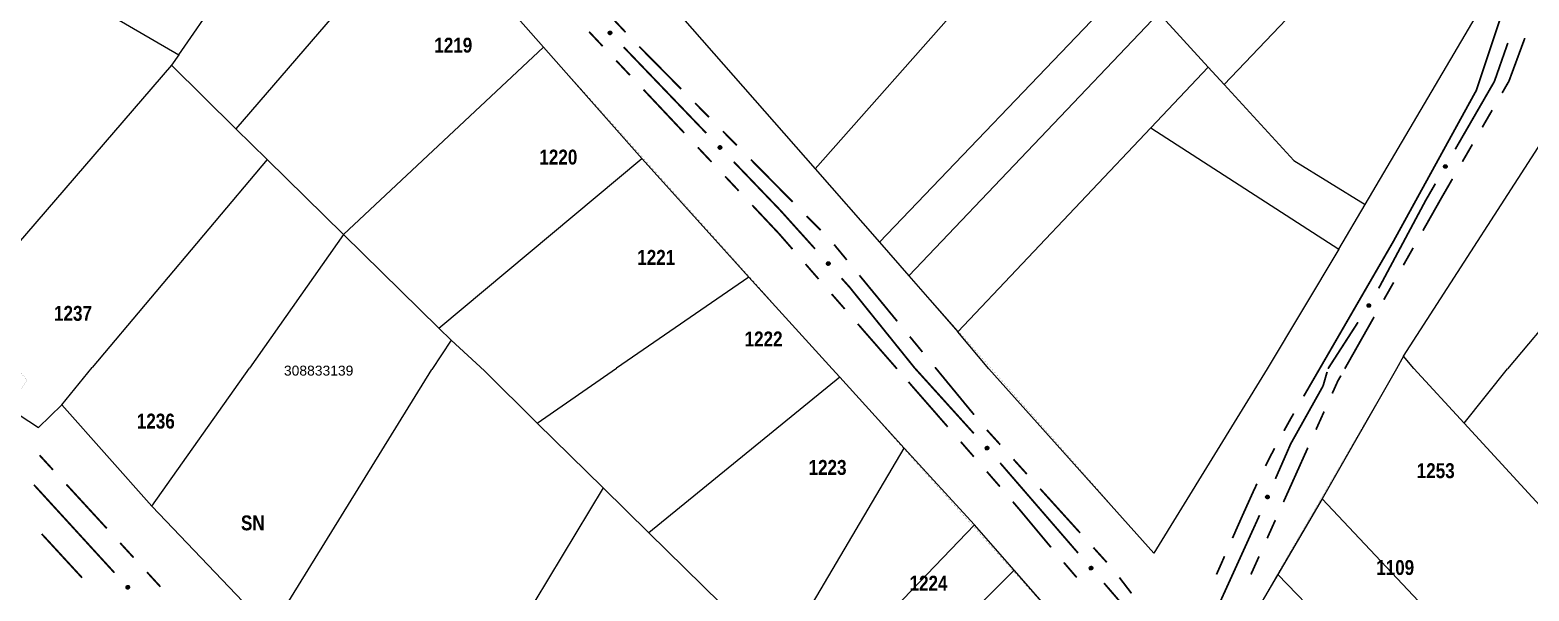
# Model space of a CAD drawing. Extents: x 201549 to 203722, y 4857623 to 4859778.
# Drawn here: x 202476.2 to 202627.1, y 4859456.1 to 4859512.6 of the extents above; entities that cross this region are included whole.
import ezdxf
from ezdxf.enums import TextEntityAlignment as Align

# ---------------------------------------------------------------- set-up
doc = ezdxf.new("R2010")
doc.units = 0
doc.header["$LTSCALE"] = 1.5
doc.header["$MEASUREMENT"] = 0
for name, color, linetype in [('CD-MALHA-LOTES', 40, 'CONTINUOUS'), ('CD_TXT_QUADRA', 1, 'CONTINUOUS'), ('RU-QUADRAS', 6, 'CONTINUOUS'), ('SV-EIXO-RUA-N-PAV', 6, 'CONTINUOUS'), ('SV-RUA-NAO-PAV-S-GUIA-C-GUIA', 7, 'CONTINUOUS'), ('Th_NmrPort', 1, 'CONTINUOUS')]:
    doc.layers.add(name, color=color, linetype=linetype)
doc.styles.add('MONOTXT', font='ARIAL.TTF', dxfattribs={"height": 0.2})
doc.styles.get("Standard").update_dxf_attribs({"font": 'swisscbo.ttf'})

msp = doc.modelspace()

# ---------------------------------------------------------------- linework, layer by layer
at = {"layer": 'CD-MALHA-LOTES', "linetype": 'Continuous'}
for p, q in [((202491.16, 4859510.15), (202506.87, 4859532.81)), ((202596.43, 4859507.15), (202615.82, 4859527.49)), ((202555.25, 4859498.63), (202579.31, 4859525.9)), ((202515.44, 4859524.26), (202496.89, 4859502.69)), ((202610.64, 4859495.05), (202624.46, 4859518.56)), ((202479.41, 4859516.99), (202491.16, 4859510.15)), ((202561.71, 4859491.24), (202586.91, 4859517.57)), ((202527.89, 4859510.9), (202525.34, 4859513.79)), ((202541.9, 4859513.87), (202555.25, 4859498.63)), ((202589.87, 4859514.33), (202564.68, 4859487.86)), ((202589.87, 4859514.33), (202594.84, 4859508.89)), ((202507.74, 4859492.04), (202527.89, 4859510.9)), ((202537.8, 4859499.67), (202527.89, 4859510.9)), ((202490.41, 4859509.08), (202469.74, 4859485.1)), ((202491.16, 4859510.15), (202490.41, 4859509.08)), ((202490.41, 4859509.08), (202496.89, 4859502.69)), ((202594.84, 4859508.89), (202589.06, 4859502.77)), ((202594.84, 4859508.89), (202596.43, 4859507.15)), ((202614.49, 4859479.76), (202633.37, 4859509.04)), ((202596.43, 4859507.15), (202603.44, 4859499.47)), ((202496.89, 4859502.69), (202500.05, 4859499.59)), ((202569.62, 4859482.22), (202589.06, 4859502.77)), ((202589.06, 4859502.77), (202607.99, 4859490.54)), ((202500.05, 4859499.59), (202482.42, 4859478.61)), ((202500.05, 4859499.59), (202507.74, 4859492.04)), ((202517.34, 4859482.6), (202537.8, 4859499.67)), ((202537.8, 4859499.67), (202548.57, 4859487.72)), ((202555.25, 4859498.63), (202561.71, 4859491.24)), ((202603.44, 4859499.47), (202610.64, 4859495.05)), ((202642.66, 4859499.58), (202624.98, 4859478.5)), ((202607.99, 4859490.54), (202610.64, 4859495.05)), ((202507.74, 4859492.04), (202498.27, 4859478.56)), ((202507.74, 4859492.04), (202517.34, 4859482.6)), ((202561.71, 4859491.24), (202564.68, 4859487.86)), ((202607.99, 4859490.54), (202600.78, 4859478.5)), ((202564.68, 4859487.86), (202569.62, 4859482.22)), ((202548.57, 4859487.72), (202535.23, 4859478.56)), ((202548.57, 4859487.72), (202556.95, 4859478.5)), ((202517.34, 4859482.6), (202518.57, 4859481.39)), ((202572.74, 4859478.5), (202569.62, 4859482.22)), ((202518.57, 4859481.39), (202516.65, 4859478.41)), ((202518.57, 4859481.39), (202521.93, 4859478.27)), ((202614.49, 4859479.76), (202613.78, 4859478.5)), ((202615.53, 4859478.53), (202614.49, 4859479.76)), ((202479.38, 4859474.86), (202482.42, 4859478.61)), ((202488.43, 4859464.65), (202498.27, 4859478.56)), ((202500.41, 4859452.11), (202516.65, 4859478.41)), ((202527.26, 4859473.02), (202521.93, 4859478.27)), ((202527.26, 4859473.02), (202535.23, 4859478.56)), ((202557.72, 4859477.64), (202538.5, 4859461.95)), ((202557.72, 4859477.64), (202556.95, 4859478.5)), ((202564.22, 4859470.5), (202557.72, 4859477.64)), ((202613.78, 4859478.5), (202606.31, 4859465.39)), ((202620.59, 4859473.01), (202615.53, 4859478.53)), ((202620.59, 4859473.01), (202624.98, 4859478.5)), ((202473.99, 4859474.54), (202477.02, 4859472.58)), ((202477.02, 4859472.58), (202479.38, 4859474.86)), ((202479.38, 4859474.86), (202488.43, 4859464.65)), ((202533.88, 4859466.5), (202527.26, 4859473.02)), ((202629.73, 4859463.05), (202620.59, 4859473.01)), ((202551.57, 4859449.07), (202564.22, 4859470.5)), ((202571.29, 4859462.76), (202564.22, 4859470.5)), ((202533.88, 4859466.5), (202515.67, 4859436.18)), ((202538.5, 4859461.95), (202533.88, 4859466.5)), ((202606.31, 4859465.39), (202601.83, 4859457.76)), ((202627.54, 4859442.81), (202606.31, 4859465.39)), ((202488.43, 4859464.65), (202500.41, 4859452.11)), ((202554.95, 4859445.74), (202571.29, 4859462.76)), ((202575.29, 4859458.2), (202571.29, 4859462.76)), ((202545.74, 4859454.82), (202538.5, 4859461.95)), ((202566.93, 4859449.85), (202575.29, 4859458.2)), ((202580.62, 4859452.13), (202575.29, 4859458.2)), ((202601.83, 4859457.76), (202597.42, 4859450.25)), ((202601.83, 4859457.76), (202621.77, 4859437.23))]:
    msp.add_line(p, q, dxfattribs=at)
msp.add_lwpolyline([(202600.78, 4859478.5), (202589.35, 4859459.91), (202572.74, 4859478.5)], dxfattribs=at)
at = {"layer": 'RU-QUADRAS', "linetype": 'Continuous'}
for points in [[(202476.88, 4859579.24, 0.01, 0.01, 0), (202501.98, 4859625.44, 0.01, 0.01, 0), (202530.68, 4859622.94, 0.01, 0.01, 0), (202599.05, 4859544.82, 0.01, 0.01, 0), (202624.46, 4859518.56, 0.01, 0.01, -0.0076445427), (202589.35, 4859459.91, 0.01, 0.01, 0), (202541.9, 4859513.87, 0.01, 0.01, 0.0111592942)], [(202436.06, 4859513.09, 0.01, 0.01, 0), (202441.02, 4859521.42, 0.01, 0.01, 0), (202441.86, 4859520.97, 0.01, 0.01, 0), (202468.84, 4859570.54, 0.01, 0.01, 0), (202499.09, 4859541.53, 0.01, 0.01, 0), (202498.36, 4859540.61, 0.01, 0.01, -0.0290950236), (202525.34, 4859513.79, 0.01, 0.01, 0), (202584.31, 4859447.92, 0.01, 0.01, 0), (202553.24, 4859396.93, 0.01, 0.01, 0), (202488.43, 4859464.65, 0.01, 0.01, 0), (202479.38, 4859474.86, 0.01, 0.01, 0), (202477.02, 4859472.58, 0.01, 0.01, 0), (202473.99, 4859474.54, 0.01, 0.01, 0), (202475.85, 4859477.34, 0.01, 0.01, 0), (202469.74, 4859485.1, 0.01, 0.01, 0), (202466.68, 4859485.1, 0.01, 0.01, 0)], [(202597.42, 4859450.25, 0.01, 0.01, 0), (202614.49, 4859479.76, 0.01, 0.01, 0), (202633.37, 4859509.04, 0.01, 0.01, 0), (202664.16, 4859477.78, 0.01, 0.01, 0), (202665.69, 4859479.06, 0.01, 0.01, 0), (202670.97, 4859472.75, 0.01, 0.01, 0), (202669.68, 4859471.25, 0.01, 0.01, 0), (202711.47, 4859424.63, 0.01, 0.01, 0), (202713.7, 4859426.72, 0.01, 0.01, 0), (202740.67, 4859396.85, 0.01, 0.01, 0), (202717.17, 4859357.35, 0.01, 0.01, 0), (202707.07, 4859337.4, 0.01, 0.01, 0)], [(202398.92, 4859449.28, 0.01, 0.01, 0), (202422.78, 4859490.87, 0.01, 0.01, 0), (202431.6, 4859503.85, 0.01, 0.01, 0.025706591), (202459.39, 4859473.18, 0.01, 0.01, 0), (202458.41, 4859471.92, 0.01, 0.01, 0), (202466.87, 4859463.9, 0.01, 0.01, 0), (202466.09, 4859462.94, 0.01, 0.01, -0.0087187584), (202520.78, 4859404.57, 0.01, 0.01, 0), (202522.82, 4859406.83, 0.01, 0.01, 0), (202525.95, 4859403.58, 0.01, 0.01, 0), (202522.53, 4859399.73, 0.01, 0.01, 0), (202542.98, 4859379.07, 0.01, 0.01, 0), (202513.69, 4859325.42, 0.01, 0.01, 0.0056296423)]]:
    msp.add_lwpolyline(points, format="xyseb", close=True, dxfattribs=at)
at = {"layer": 'SV-EIXO-RUA-N-PAV'}
for points in [[(202534.562517, 4859512.528772), (202534.611424, 4859512.528442), (202534.65339, 4859512.518157), (202534.685923, 4859512.499505), (202534.710374, 4859512.475527), (202534.732625, 4859512.448178), (202534.748976, 4859512.415656), (202534.759128, 4859512.37554), (202534.759141, 4859512.326477), (202534.74578, 4859512.284179), (202534.7292, 4859512.251306), (202534.705665, 4859512.224371), (202534.678735, 4859512.2032), (202534.644391, 4859512.187333), (202534.603637, 4859512.177442), (202534.554302, 4859512.178623), (202534.513229, 4859512.188987), (202534.482235, 4859512.207855), (202534.455306, 4859512.231687), (202534.432924, 4859512.25988), (202534.417058, 4859512.291897), (202534.407173, 4859512.332948), (202534.408984, 4859512.381626), (202534.418853, 4859512.42271), (202534.437281, 4859512.45396), (202534.461341, 4859512.479944), (202534.488499, 4859512.502595), (202534.520507, 4859512.520392), (202534.562517, 4859512.528772)], [(202545.637153, 4859500.980939), (202545.68606, 4859500.980609), (202545.728026, 4859500.970324), (202545.760559, 4859500.951672), (202545.78501, 4859500.927694), (202545.807261, 4859500.900346), (202545.823611, 4859500.867823), (202545.833763, 4859500.827707), (202545.833777, 4859500.778644), (202545.820416, 4859500.736346), (202545.803836, 4859500.703473), (202545.780301, 4859500.676538), (202545.753371, 4859500.655367), (202545.719027, 4859500.6395), (202545.678273, 4859500.629609), (202545.628938, 4859500.63079), (202545.587864, 4859500.641154), (202545.556871, 4859500.660022), (202545.529942, 4859500.683854), (202545.50756, 4859500.712047), (202545.491694, 4859500.744064), (202545.481809, 4859500.785115), (202545.483619, 4859500.833793), (202545.493489, 4859500.874877), (202545.511916, 4859500.906127), (202545.535976, 4859500.932111), (202545.563135, 4859500.954762), (202545.595143, 4859500.972559), (202545.637153, 4859500.980939)], [(202618.872721, 4859498.950507), (202618.88606, 4859498.903452), (202618.887901, 4859498.860284), (202618.879074, 4859498.823837), (202618.862876, 4859498.793664), (202618.842828, 4859498.764662), (202618.816164, 4859498.739881), (202618.780477, 4859498.718933), (202618.733369, 4859498.705221), (202618.689023, 4859498.706241), (202618.652828, 4859498.712983), (202618.620393, 4859498.728062), (202618.592545, 4859498.74801), (202618.56772, 4859498.776559), (202618.546844, 4859498.812931), (202618.534203, 4859498.860633), (202618.532688, 4859498.902967), (202618.542152, 4859498.937996), (202618.557518, 4859498.970508), (202618.57834, 4859498.999871), (202618.604654, 4859499.024046), (202618.641313, 4859499.044999), (202618.688561, 4859499.056852), (202618.730766, 4859499.058845), (202618.765919, 4859499.049875), (202618.797587, 4859499.034027), (202618.82692, 4859499.014273), (202618.852946, 4859498.988506), (202618.872721, 4859498.950507)], [(202556.551437, 4859489.279368), (202556.60031, 4859489.277514), (202556.641935, 4859489.265926), (202556.673871, 4859489.246269), (202556.697562, 4859489.221541), (202556.71895, 4859489.193512), (202556.734279, 4859489.160496), (202556.743176, 4859489.120083), (202556.74166, 4859489.071043), (202556.726988, 4859489.029183), (202556.709391, 4859488.996842), (202556.685028, 4859488.970653), (202556.657452, 4859488.950332), (202556.62263, 4859488.935543), (202556.581587, 4859488.926927), (202556.532313, 4859488.929645), (202556.491583, 4859488.941285), (202556.461192, 4859488.961109), (202556.435019, 4859488.985769), (202556.413526, 4859489.014645), (202556.398666, 4859489.047142), (202556.390065, 4859489.088481), (202556.393392, 4859489.137079), (202556.404537, 4859489.177835), (202556.42393, 4859489.208496), (202556.448788, 4859489.233717), (202556.476639, 4859489.255511), (202556.509186, 4859489.272302), (202556.551437, 4859489.279368)], [(202611.169749, 4859484.924264), (202611.18075, 4859484.876609), (202611.180459, 4859484.833402), (202611.169845, 4859484.797435), (202611.152178, 4859484.768098), (202611.130723, 4859484.74012), (202611.102869, 4859484.716685), (202611.066193, 4859484.697523), (202611.018465, 4859484.686152), (202610.974224, 4859484.689359), (202610.938405, 4859484.697878), (202610.906754, 4859484.714539), (202610.879924, 4859484.735837), (202610.856538, 4859484.765575), (202610.837481, 4859484.802933), (202610.827209, 4859484.851201), (202610.827785, 4859484.893558), (202610.838965, 4859484.928077), (202610.855916, 4859484.959792), (202610.878162, 4859484.988092), (202610.905637, 4859485.010939), (202610.943285, 4859485.030058), (202610.99106, 4859485.039565), (202611.033312, 4859485.039473), (202611.067979, 4859485.028781), (202611.098827, 4859485.011389), (202611.12715, 4859484.990212), (202611.151873, 4859484.963193), (202611.169749, 4859484.924264)], [(202572.571154, 4859470.319902), (202572.522278, 4859470.321695), (202572.480639, 4859470.33323), (202572.448678, 4859470.352847), (202572.424956, 4859470.377546), (202572.403533, 4859470.405548), (202572.388162, 4859470.438545), (202572.379215, 4859470.478947), (202572.380669, 4859470.527988), (202572.395289, 4859470.569867), (202572.412845, 4859470.60223), (202572.437176, 4859470.628449), (202572.464727, 4859470.648805), (202572.49953, 4859470.663637), (202572.540562, 4859470.672305), (202572.58984, 4859470.669649), (202572.630584, 4859470.65806), (202572.661, 4859470.638274), (202572.687204, 4859470.613647), (202572.708733, 4859470.584797), (202572.723634, 4859470.55232), (202572.732286, 4859470.510991), (202572.72902, 4859470.462389), (202572.717926, 4859470.421619), (202572.698572, 4859470.390934), (202572.673746, 4859470.365682), (202572.645921, 4859470.343853), (202572.613395, 4859470.327021), (202572.571154, 4859470.319902)], [(202600.637984, 4859465.478166), (202600.619491, 4859465.523444), (202600.612856, 4859465.566139), (202600.617571, 4859465.603342), (202600.63031, 4859465.63513), (202600.647005, 4859465.666184), (202600.670745, 4859465.693778), (202600.703878, 4859465.718569), (202600.749167, 4859465.737439), (202600.793351, 4859465.741361), (202600.830072, 4859465.73869), (202600.863984, 4859465.727315), (202600.893879, 4859465.710591), (202600.921727, 4859465.684983), (202600.946522, 4859465.651161), (202600.964394, 4859465.605162), (202600.970612, 4859465.56326), (202600.965107, 4859465.527396), (202600.953455, 4859465.493375), (202600.936031, 4859465.461876), (202600.912571, 4859465.434923), (202600.878472, 4859465.41002), (202600.832837, 4859465.392981), (202600.791116, 4859465.386303), (202600.755184, 4859465.391303), (202600.721948, 4859465.403528), (202600.690599, 4859465.419895), (202600.661866, 4859465.442604), (202600.637984, 4859465.478166)], [(202583.040762, 4859458.224157), (202582.991937, 4859458.227013), (202582.950559, 4859458.239452), (202582.919033, 4859458.25976), (202582.895854, 4859458.284969), (202582.875045, 4859458.313431), (202582.860396, 4859458.346754), (202582.852331, 4859458.387341), (202582.854852, 4859458.436339), (202582.87038, 4859458.47789), (202582.888636, 4859458.509863), (202582.913532, 4859458.535547), (202582.941519, 4859458.555298), (202582.976637, 4859458.569369), (202583.017848, 4859458.577141), (202583.067056, 4859458.573414), (202583.107539, 4859458.560941), (202583.137516, 4859458.540498), (202583.163178, 4859458.515306), (202583.184074, 4859458.485995), (202583.198265, 4859458.4532), (202583.206015, 4859458.411694), (202583.201693, 4859458.363174), (202583.189713, 4859458.322655), (202583.169696, 4859458.292398), (202583.144326, 4859458.267692), (202583.116034, 4859458.246474), (202583.083149, 4859458.230355), (202583.040762, 4859458.224157)], [(202486.000653, 4859456.643815), (202486.049538, 4859456.642331), (202486.09125, 4859456.63106), (202486.123334, 4859456.611646), (202486.147212, 4859456.587097), (202486.168812, 4859456.559232), (202486.184391, 4859456.526333), (202486.193594, 4859456.485988), (202486.19245, 4859456.436939), (202486.178095, 4859456.394968), (202486.160744, 4859456.362495), (202486.13658, 4859456.336122), (202486.109158, 4859456.315592), (202486.07445, 4859456.30054), (202486.033474, 4859456.291613), (202485.98418, 4859456.293957), (202485.943363, 4859456.305288), (202485.912823, 4859456.324881), (202485.886463, 4859456.349342), (202485.864753, 4859456.378055), (202485.849646, 4859456.410437), (202485.840733, 4859456.45171), (202485.843691, 4859456.500332), (202485.854527, 4859456.541172), (202485.873686, 4859456.571978), (202485.898352, 4859456.597387), (202485.926038, 4859456.619392), (202485.958457, 4859456.636429), (202486.000653, 4859456.643815)]]:
    msp.add_lwpolyline(points, close=True, dxfattribs=at)
for points in [[(202534.407173, 4859512.332948), (202534.603637, 4859512.177442)], [(202534.408984, 4859512.381626), (202534.644391, 4859512.187333)], [(202534.41184, 4859512.355575), (202534.621538, 4859512.184231)], [(202534.414698, 4859512.399908), (202534.657532, 4859512.197954)], [(202534.417058, 4859512.291897), (202534.554302, 4859512.178623)], [(202534.417644, 4859512.310095), (202534.573265, 4859512.18331)], [(202534.418853, 4859512.42271), (202534.678735, 4859512.2032)], [(202534.428454, 4859512.273196), (202534.528971, 4859512.188097)], [(202534.429914, 4859512.435298), (202534.689749, 4859512.215616)], [(202534.432924, 4859512.25988), (202534.513229, 4859512.188987)], [(202534.437281, 4859512.45396), (202534.705665, 4859512.224371)], [(202534.450797, 4859512.464778), (202534.71433, 4859512.237299)], [(202534.461341, 4859512.479944), (202534.7292, 4859512.251306)], [(202534.478332, 4859512.489294), (202534.735334, 4859512.272567)], [(202534.488499, 4859512.502595), (202534.74578, 4859512.284179)], [(202534.507675, 4859512.507982), (202534.749606, 4859512.308942)], [(202534.520507, 4859512.520392), (202534.759141, 4859512.326477)], [(202534.540796, 4859512.52273), (202534.755337, 4859512.35225)], [(202534.562517, 4859512.528772), (202534.759128, 4859512.37554)], [(202534.58915, 4859512.527509), (202534.748629, 4859512.400644)], [(202534.611424, 4859512.528442), (202534.748976, 4859512.415656)], [(202534.635373, 4859512.522682), (202534.733961, 4859512.437624)], [(202534.65339, 4859512.518157), (202534.732625, 4859512.448178)], [(202545.481809, 4859500.785115), (202545.678273, 4859500.629609)], [(202545.483619, 4859500.833793), (202545.719027, 4859500.6395)], [(202545.486476, 4859500.807742), (202545.696173, 4859500.636398)], [(202545.489333, 4859500.852075), (202545.732168, 4859500.650121)], [(202545.491694, 4859500.744064), (202545.628938, 4859500.63079)], [(202545.49228, 4859500.762262), (202545.6479, 4859500.635477)], [(202545.493489, 4859500.874877), (202545.753371, 4859500.655367)], [(202545.503089, 4859500.725363), (202545.603607, 4859500.640264)], [(202545.50455, 4859500.887465), (202545.764385, 4859500.667783)], [(202545.50756, 4859500.712047), (202545.587864, 4859500.641154)], [(202545.511916, 4859500.906127), (202545.780301, 4859500.676538)], [(202545.525433, 4859500.916945), (202545.788965, 4859500.689466)], [(202545.535976, 4859500.932111), (202545.803836, 4859500.703473)], [(202545.552968, 4859500.941461), (202545.80997, 4859500.724734)], [(202545.563135, 4859500.954762), (202545.820416, 4859500.736346)], [(202545.582311, 4859500.960149), (202545.824241, 4859500.761109)], [(202545.595143, 4859500.972559), (202545.833777, 4859500.778644)], [(202545.615432, 4859500.974897), (202545.829973, 4859500.804417)], [(202545.637153, 4859500.980939), (202545.833763, 4859500.827707)], [(202545.663786, 4859500.979676), (202545.823264, 4859500.852811)], [(202545.68606, 4859500.980609), (202545.823611, 4859500.867823)], [(202545.710008, 4859500.974849), (202545.808597, 4859500.889791)], [(202545.728026, 4859500.970324), (202545.807261, 4859500.900346)], [(202618.57834, 4859498.999871), (202618.532688, 4859498.902967)], [(202618.604654, 4859499.024046), (202618.534203, 4859498.860633)], [(202618.589879, 4859499.007882), (202618.536229, 4859498.887602)], [(202618.622292, 4859499.028563), (202618.543999, 4859498.843733)], [(202618.641313, 4859499.044999), (202618.546844, 4859498.812931)], [(202618.664343, 4859499.046835), (202618.558361, 4859498.797637)], [(202618.688561, 4859499.056852), (202618.56772, 4859498.776559)], [(202618.707711, 4859499.056469), (202618.581588, 4859498.766905)], [(202618.730766, 4859499.058845), (202618.592545, 4859498.74801)], [(202618.745942, 4859499.051738), (202618.607543, 4859498.740901)], [(202618.765919, 4859499.049875), (202618.620393, 4859498.728062)], [(202618.780081, 4859499.039917), (202618.635226, 4859498.723352)], [(202618.797587, 4859499.034027), (202618.652828, 4859498.712983)], [(202618.81131, 4859499.020322), (202618.674956, 4859498.71303)], [(202618.82692, 4859499.014273), (202618.689023, 4859498.706241)], [(202618.837447, 4859498.997363), (202618.713869, 4859498.709481)], [(202618.852946, 4859498.988506), (202618.733369, 4859498.705221)], [(202618.860856, 4859498.969677), (202618.757055, 4859498.71607)], [(202618.872721, 4859498.950507), (202618.780477, 4859498.718933)], [(202618.878945, 4859498.924581), (202618.801652, 4859498.736023)], [(202618.88606, 4859498.903452), (202618.816164, 4859498.739881)], [(202618.887216, 4859498.878848), (202618.833066, 4859498.760432)], [(202618.887901, 4859498.860284), (202618.842828, 4859498.764662)], [(202556.466062, 4859489.242533), (202556.716185, 4859489.017902)], [(202556.476639, 4859489.255511), (202556.726988, 4859489.029183)], [(202556.495974, 4859489.260297), (202556.731583, 4859489.053814)], [(202556.509186, 4859489.272302), (202556.74166, 4859489.071043)], [(202556.529538, 4859489.274006), (202556.738662, 4859489.096922)], [(202556.551437, 4859489.279368), (202556.743176, 4859489.120083)], [(202556.578017, 4859489.277276), (202556.733465, 4859489.145502)], [(202556.60031, 4859489.277514), (202556.734279, 4859489.160496)], [(202556.624067, 4859489.271011), (202556.719957, 4859489.182921)], [(202556.641935, 4859489.265926), (202556.71895, 4859489.193512)], [(202556.390065, 4859489.088481), (202556.581587, 4859488.926927)], [(202556.393392, 4859489.137079), (202556.62263, 4859488.935543)], [(202556.395435, 4859489.110951), (202556.599691, 4859488.933155)], [(202556.398666, 4859489.047142), (202556.532313, 4859488.929645)], [(202556.399673, 4859489.155174), (202556.636096, 4859488.945749)], [(202556.399819, 4859489.065312), (202556.551412, 4859488.933739)], [(202556.404537, 4859489.177835), (202556.657452, 4859488.950332)], [(202556.409473, 4859489.028094), (202556.50729, 4859488.939904)], [(202556.413526, 4859489.014645), (202556.491583, 4859488.941285)], [(202556.415985, 4859489.190072), (202556.668847, 4859488.962399)], [(202556.42393, 4859489.208496), (202556.685028, 4859488.970653)], [(202556.437777, 4859489.218887), (202556.694091, 4859488.983305)], [(202556.448788, 4859489.233717), (202556.709391, 4859488.996842)], [(202610.905637, 4859485.010939), (202610.827209, 4859484.851201)], [(202610.878162, 4859484.988092), (202610.827785, 4859484.893558)], [(202610.890082, 4859484.995524), (202610.830563, 4859484.878037)], [(202610.923476, 4859485.014581), (202610.836159, 4859484.833838)], [(202610.943285, 4859485.030058), (202610.837481, 4859484.802933)], [(202610.966377, 4859485.030755), (202610.848229, 4859484.78709)], [(202610.99106, 4859485.039565), (202610.856538, 4859484.765575)], [(202611.010168, 4859485.038238), (202610.869912, 4859484.755249)], [(202611.033312, 4859485.039473), (202610.879924, 4859484.735837)], [(202611.048119, 4859485.031627), (202610.894553, 4859484.727996)], [(202611.067979, 4859485.028781), (202610.906754, 4859484.714539)], [(202611.081632, 4859485.018136), (202610.921336, 4859484.709103)], [(202611.098827, 4859485.011389), (202610.938405, 4859484.697878)], [(202611.111857, 4859484.997024), (202610.960509, 4859484.696833)], [(202611.12715, 4859484.990212), (202610.974224, 4859484.689359)], [(202611.136829, 4859484.972804), (202610.999199, 4859484.691369)], [(202611.151873, 4859484.963193), (202611.018465, 4859484.686152)], [(202611.158844, 4859484.943996), (202611.042658, 4859484.695819)], [(202611.169749, 4859484.924264), (202611.066193, 4859484.697523)], [(202611.174687, 4859484.898062), (202611.088184, 4859484.713548)], [(202611.18075, 4859484.876609), (202611.102869, 4859484.716685)], [(202611.18069, 4859484.851978), (202611.120764, 4859484.736377)], [(202611.180459, 4859484.833402), (202611.130723, 4859484.74012)], [(202572.571154, 4859470.319902), (202572.379215, 4859470.478947)], [(202572.613395, 4859470.327021), (202572.380669, 4859470.527988)], [(202572.593045, 4859470.325291), (202572.3837, 4859470.502113)], [(202572.522278, 4859470.321695), (202572.388162, 4859470.438545)], [(202572.54457, 4859470.321961), (202572.388958, 4859470.45354)], [(202572.626593, 4859470.339042), (202572.390725, 4859470.54523)], [(202572.645921, 4859470.343853), (202572.395289, 4859470.569867)], [(202572.498513, 4859470.328168), (202572.402513, 4859470.416138)], [(202572.480639, 4859470.33323), (202572.403533, 4859470.405548)], [(202572.656482, 4859470.356844), (202572.406078, 4859470.581162)], [(202572.673746, 4859470.365682), (202572.412845, 4859470.60223)], [(202572.684738, 4859470.380525), (202572.428128, 4859470.615786)], [(202572.698572, 4859470.390934), (202572.437176, 4859470.628449)], [(202572.706494, 4859470.409368), (202572.453346, 4859470.636723)], [(202572.717926, 4859470.421619), (202572.464727, 4859470.648805)], [(202572.722762, 4859470.444286), (202572.486077, 4859470.653414)], [(202572.72902, 4859470.462389), (202572.49953, 4859470.663637)], [(202572.726944, 4859470.488514), (202572.522466, 4859470.666055)], [(202572.732286, 4859470.510991), (202572.540562, 4859470.672305)], [(202572.722503, 4859470.534147), (202572.570745, 4859470.665531)], [(202572.723634, 4859470.55232), (202572.58984, 4859470.669649)], [(202572.712803, 4859470.571353), (202572.614875, 4859470.659421)], [(202572.708733, 4859470.584797), (202572.630584, 4859470.65806)], [(202600.612856, 4859465.566139), (202600.647005, 4859465.666184)], [(202600.615604, 4859465.547766), (202600.656236, 4859465.671474)], [(202600.619491, 4859465.523444), (202600.670745, 4859465.693778)], [(202600.628913, 4859465.503238), (202600.684737, 4859465.699228)], [(202600.637984, 4859465.478166), (202600.703878, 4859465.718569)], [(202600.65191, 4859465.460436), (202600.726836, 4859465.724021)], [(202600.661866, 4859465.442604), (202600.749167, 4859465.737439)], [(202600.678255, 4859465.435527), (202600.76902, 4859465.735376)], [(202600.690599, 4859465.419895), (202600.793351, 4859465.741361)], [(202600.706786, 4859465.415621), (202600.808086, 4859465.736181)], [(202600.721948, 4859465.403528), (202600.830072, 4859465.73869)], [(202600.740001, 4859465.399624), (202600.848718, 4859465.730345)], [(202600.755184, 4859465.391303), (202600.863984, 4859465.727315)], [(202600.775244, 4859465.391675), (202600.878183, 4859465.715987)], [(202600.791116, 4859465.386303), (202600.893879, 4859465.710591)], [(202600.813763, 4859465.39123), (202600.906871, 4859465.693033)], [(202600.832837, 4859465.392981), (202600.921727, 4859465.684983)], [(202600.85579, 4859465.405632), (202600.933375, 4859465.665078)], [(202600.878472, 4859465.41002), (202600.946522, 4859465.651161)], [(202600.895546, 4859465.42847), (202600.952779, 4859465.620867)], [(202600.912571, 4859465.434923), (202600.964394, 4859465.605162)], [(202600.925456, 4859465.452631), (202600.965384, 4859465.578136)], [(202600.936031, 4859465.461876), (202600.970612, 4859465.56326)], [(202583.040762, 4859458.224157), (202582.852331, 4859458.387341)], [(202583.083149, 4859458.230355), (202582.854852, 4859458.436339)], [(202583.062766, 4859458.229068), (202582.857319, 4859458.410404)], [(202582.991937, 4859458.227013), (202582.860396, 4859458.346754)], [(202583.01423, 4859458.226793), (202582.861518, 4859458.361728)], [(202583.096605, 4859458.242085), (202582.86528, 4859458.453359)], [(202583.116034, 4859458.246474), (202582.87038, 4859458.47789)], [(202582.968319, 4859458.234002), (202582.874256, 4859458.32404)], [(202582.950559, 4859458.239452), (202582.875045, 4859458.313431)], [(202583.126874, 4859458.259232), (202582.881412, 4859458.488947)], [(202583.144326, 4859458.267692), (202582.888636, 4859458.509863)], [(202583.155639, 4859458.282293), (202582.904211, 4859458.523083)], [(202583.169696, 4859458.292398), (202582.913532, 4859458.535547)], [(202583.178017, 4859458.310655), (202582.929878, 4859458.543467)], [(202583.189713, 4859458.322655), (202582.941519, 4859458.555298)], [(202583.195042, 4859458.345211), (202582.962965, 4859458.559442)], [(202583.201693, 4859458.363174), (202582.976637, 4859458.569369)], [(202583.200186, 4859458.389338), (202582.99962, 4859458.571287)], [(202583.206015, 4859458.411694), (202583.017848, 4859458.577141)], [(202583.196739, 4859458.435057), (202583.047876, 4859458.569712)], [(202583.198265, 4859458.4532), (202583.067056, 4859458.573414)], [(202583.18785, 4859458.472465), (202583.091863, 4859458.562643)], [(202583.184074, 4859458.485995), (202583.107539, 4859458.560941)], [(202485.840733, 4859456.45171), (202486.033474, 4859456.291613)], [(202485.843691, 4859456.500332), (202486.07445, 4859456.30054)], [(202485.845932, 4859456.474221), (202486.051529, 4859456.297978)], [(202485.849646, 4859456.410437), (202485.98418, 4859456.293957)], [(202485.849835, 4859456.518474), (202486.087838, 4859456.310848)], [(202485.850662, 4859456.428616), (202486.003248, 4859456.298196)], [(202485.854527, 4859456.541172), (202486.109158, 4859456.315592)], [(202485.860598, 4859456.391473), (202485.95908, 4859456.304026)], [(202485.864753, 4859456.378055), (202485.943363, 4859456.305288)], [(202485.865881, 4859456.553495), (202486.120462, 4859456.327746)], [(202485.873686, 4859456.571978), (202486.13658, 4859456.336122)], [(202485.887454, 4859456.582475), (202486.145547, 4859456.348842)], [(202485.898352, 4859456.597387), (202486.160744, 4859456.362495)], [(202485.91556, 4859456.606334), (202486.167378, 4859456.383605)], [(202485.926038, 4859456.619392), (202486.178095, 4859456.394968)], [(202485.945336, 4859456.624325), (202486.182504, 4859456.419633)], [(202485.958457, 4859456.636429), (202486.19245, 4859456.436939)], [(202485.978795, 4859456.638288), (202486.189255, 4859456.462794)], [(202486.000653, 4859456.643815), (202486.193594, 4859456.485988)], [(202486.027248, 4859456.641925), (202486.18369, 4859456.511333)], [(202486.049538, 4859456.642331), (202486.184391, 4859456.526333)], [(202486.073344, 4859456.636009), (202486.169899, 4859456.548648)], [(202486.09125, 4859456.63106), (202486.168812, 4859456.559232)]]:
    msp.add_lwpolyline(points, dxfattribs=at)
at = {"layer": 'SV-EIXO-RUA-N-PAV', "const_width": 0.18}
for points in [[(202535.966848, 4859510.905399), (202539.427671, 4859507.296701)], [(202625.004795, 4859511.326978), (202623.685257, 4859507.550893)], [(202539.427671, 4859507.296701), (202539.53, 4859507.19)], [(202623.65, 4859507.45), (202619.705136, 4859500.613374)], [(202623.685257, 4859507.550893), (202623.65, 4859507.45)], [(202539.53, 4859507.19), (202544.272825, 4859502.244524)], [(202547.041483, 4859499.357566), (202551.194472, 4859495.027128)], [(202617.705996, 4859497.148775), (202617.206211, 4859496.282626)], [(202616.72, 4859495.44), (202611.995334, 4859486.595711)], [(202617.206211, 4859496.282626), (202616.72, 4859495.44)], [(202551.194472, 4859495.027128), (202551.7, 4859494.5)], [(202551.7, 4859494.5), (202555.227153, 4859490.58486)], [(202557.904491, 4859487.613015), (202558.573825, 4859486.870054)], [(202558.573825, 4859486.870054), (202558.7, 4859486.73)], [(202558.7, 4859486.73), (202564.850662, 4859479.085739)], [(202609.915555, 4859483.182288), (202607.206013, 4859478.9801)], [(202564.850662, 4859479.085739), (202565.33, 4859478.49)], [(202607.206013, 4859478.9801), (202606.89, 4859478.49)], [(202565.853895, 4859477.921534), (202565.3337, 4859478.497499)], [(202571.216013, 4859471.984558), (202565.853895, 4859477.921534)], [(202606.401923, 4859476.766423), (202606.79973, 4859478.171223)], [(202603.135702, 4859470.921607), (202606.138518, 4859476.295068)], [(202606.138518, 4859476.295068), (202606.401923, 4859476.766423)], [(202601.596905, 4859467.398571), (202602.797703, 4859470.147768)], [(202602.797703, 4859470.147768), (202603.135702, 4859470.921607)], [(202581.722174, 4859459.917913), (202573.87473, 4859468.996328)], [(202476.567144, 4859466.793624), (202484.66651, 4859457.939231)], [(202599.869481, 4859463.44368), (202599.99584, 4859463.732975)], [(202595.571822, 4859453.98883), (202599.58631, 4859462.820705)], [(202599.58631, 4859462.820705), (202599.869481, 4859463.44368)], [(202592.079705, 4859447.875314), (202584.334771, 4859456.889002)]]:
    msp.add_lwpolyline(points, dxfattribs=at)
at = {"layer": 'SV-RUA-NAO-PAV-S-GUIA-C-GUIA', "const_width": 0.18}
for points in [[(202606.05, 4859478.49), (202613.46, 4859491.3), (202621.83, 4859506.55), (202625.27, 4859516.86), (202625.98, 4859522.98), (202625.84, 4859524.57)], [(202534.775311, 4859513.871006), (202536.146468, 4859512.415008)], [(202533.844983, 4859511.003371), (202532.475332, 4859512.460787)], [(202625.12, 4859507.49), (202626.717029, 4859511.819297)], [(202537.526918, 4859510.96797), (202541.741626, 4859506.69758)], [(202536.584283, 4859508.088541), (202535.214633, 4859509.545956)], [(202624.927202, 4859507.156138), (202625.12, 4859507.49)], [(202542.062883, 4859502.258881), (202537.953933, 4859506.631126)], [(202624.42712, 4859506.29016), (202624.927202, 4859507.156138)], [(202543.146529, 4859505.274116), (202544.551432, 4859503.850653)], [(202622.426792, 4859502.826248), (202623.426956, 4859504.558204)], [(202545.956334, 4859502.42719), (202547.361237, 4859501.003726)], [(202544.802183, 4859499.344051), (202543.432533, 4859500.801466)], [(202620.426463, 4859499.362336), (202621.426627, 4859501.094292)], [(202548.76614, 4859499.580263), (202552.980848, 4859495.309872)], [(202547.541483, 4859496.429221), (202546.171833, 4859497.886636)], [(202618.3, 4859495.68), (202619.426299, 4859497.63038)], [(202617.931941, 4859495.029081), (202618.3, 4859495.68)], [(202551.61, 4859492.1), (202548.911133, 4859494.971806)], [(202554.385751, 4859493.886409), (202555.790654, 4859492.462945)], [(202616.455319, 4859492.417647), (202617.931941, 4859495.029081)], [(202551.648808, 4859492.055504), (202551.61, 4859492.1)], [(202552.963385, 4859490.548225), (202551.648808, 4859492.055504)], [(202557.159335, 4859491.006855), (202558.428737, 4859489.46134)], [(202614.486489, 4859488.935735), (202615.470904, 4859490.676691)], [(202555.592538, 4859487.533669), (202554.277962, 4859489.040947)], [(202559.69814, 4859487.915824), (202563.506347, 4859483.279278)], [(202612.517659, 4859485.453824), (202613.502074, 4859487.194779)], [(202558.221692, 4859484.519113), (202556.907115, 4859486.026391)], [(202608.58, 4859478.49), (202611.533245, 4859483.712868)], [(202563.48, 4859478.49), (202559.536269, 4859483.011835)], [(202564.775749, 4859481.733763), (202566.045151, 4859480.188248)], [(202567.314554, 4859478.642732), (202567.44, 4859478.49)], [(202568.588103, 4859472.645894), (202564.642344, 4859477.165959)], [(202567.435858, 4859478.497853), (202571.245283, 4859473.862308)], [(202604.440328, 4859475.710892), (202605.943937, 4859478.306881)], [(202605.943937, 4859478.306881), (202606.05, 4859478.49)], [(202607.730067, 4859476.918648), (202607.878899, 4859477.250268)], [(202607.878899, 4859477.250268), (202608.192229, 4859477.804319)], [(202607.320612, 4859476.006318), (202607.730067, 4859476.918648)], [(202605.68279, 4859472.356997), (202606.501701, 4859474.181657)], [(202602.458614, 4859472.236473), (202602.943921, 4859473.110817)], [(202602.943921, 4859473.110817), (202603.160601, 4859473.501195)], [(202603.160601, 4859473.501195), (202603.234715, 4859473.629393)], [(202603.234715, 4859473.629393), (202603.437922, 4859473.980232)], [(202571.218608, 4859469.632517), (202569.903355, 4859471.139206)], [(202572.532793, 4859472.332393), (202573.874624, 4859470.849325)], [(202477.137201, 4859469.773551), (202478.489611, 4859468.300124)], [(202600.595328, 4859468.697553), (202601.505923, 4859470.478232)], [(202602.407146, 4859465.058356), (202604.863879, 4859470.532337)], [(202573.641859, 4859466.856562), (202572.533861, 4859468.125829)], [(202575.216455, 4859469.366257), (202576.558286, 4859467.88319)], [(202479.842022, 4859466.826698), (202483.899253, 4859462.406418)], [(202573.848601, 4859466.618693), (202573.641859, 4859466.856562)], [(202599.394986, 4859466.175609), (202599.735107, 4859466.892044)], [(202575.920131, 4859464.186462), (202575.146212, 4859465.096803)], [(202577.900117, 4859466.400122), (202581.92561, 4859461.950919)], [(202598.215996, 4859463.558873), (202599.309982, 4859465.986946)], [(202599.309982, 4859465.986946), (202599.394986, 4859466.175609)], [(202576.435217, 4859463.567633), (202575.920131, 4859464.186462)], [(202577.761641, 4859461.974053), (202576.435217, 4859463.567633)], [(202598.080049, 4859463.250669), (202598.215996, 4859463.558873)], [(202578.355403, 4859461.262664), (202577.761641, 4859461.974053)], [(202597.27425, 4859461.420182), (202597.590471, 4859462.140755)], [(202597.590471, 4859462.140755), (202598.080049, 4859463.250669)], [(202600.769324, 4859461.409036), (202601.588235, 4859463.233696)], [(202481.41399, 4859457.428764), (202477.351651, 4859461.84435)], [(202485.251664, 4859460.932991), (202486.604074, 4859459.459565)], [(202578.996184, 4859460.49494), (202578.355403, 4859461.262664)], [(202583.267441, 4859460.467851), (202584.609271, 4859458.984783)], [(202581.533172, 4859457.515051), (202580.288032, 4859458.968191)], [(202596.067552, 4859458.67357), (202596.211452, 4859458.999505)], [(202596.211452, 4859458.999505), (202596.470279, 4859459.58889)], [(202599.131502, 4859457.759716), (202599.950413, 4859459.584376)], [(202487.956485, 4859457.986138), (202489.308895, 4859456.512712)], [(202581.590417, 4859457.450381), (202581.533172, 4859457.515051)], [(202585.886447, 4859457.447926), (202587.100616, 4859455.858652)], [(202595.663667, 4859457.75876), (202596.067552, 4859458.67357)]]:
    msp.add_lwpolyline(points, dxfattribs=at)

# ---------------------------------------------------------------- texts
at = {"layer": 'CD_TXT_QUADRA', "color": 7, "linetype": 'Continuous', "style": 'MONOTXT'}
msp.add_text('308833139', height=1, dxfattribs=at).set_placement((202501.744199, 4859477.8074))
at = {"layer": 'Th_NmrPort', "color": 1}
for s, p in [('1219', (202516.888554, 4859511.107271)), ('1220', (202527.468554, 4859499.827271)), ('1221', (202537.328554, 4859489.717271)), ('1237', (202478.588554, 4859484.077271)), ('1222', (202548.138554, 4859481.497271)), ('1236', (202486.928554, 4859473.217271)), ('1223', (202554.578554, 4859468.547271)), ('1253', (202615.828554, 4859468.217271)), ('SN', (202497.418554, 4859462.957271)), ('1109', (202611.748554, 4859458.457271)), ('1224', (202564.748554, 4859456.877271))]:
    msp.add_text(s, height=1.5, dxfattribs=at).set_placement(p, align=Align.MIDDLE_LEFT)

doc.saveas('drawing.dxf')
